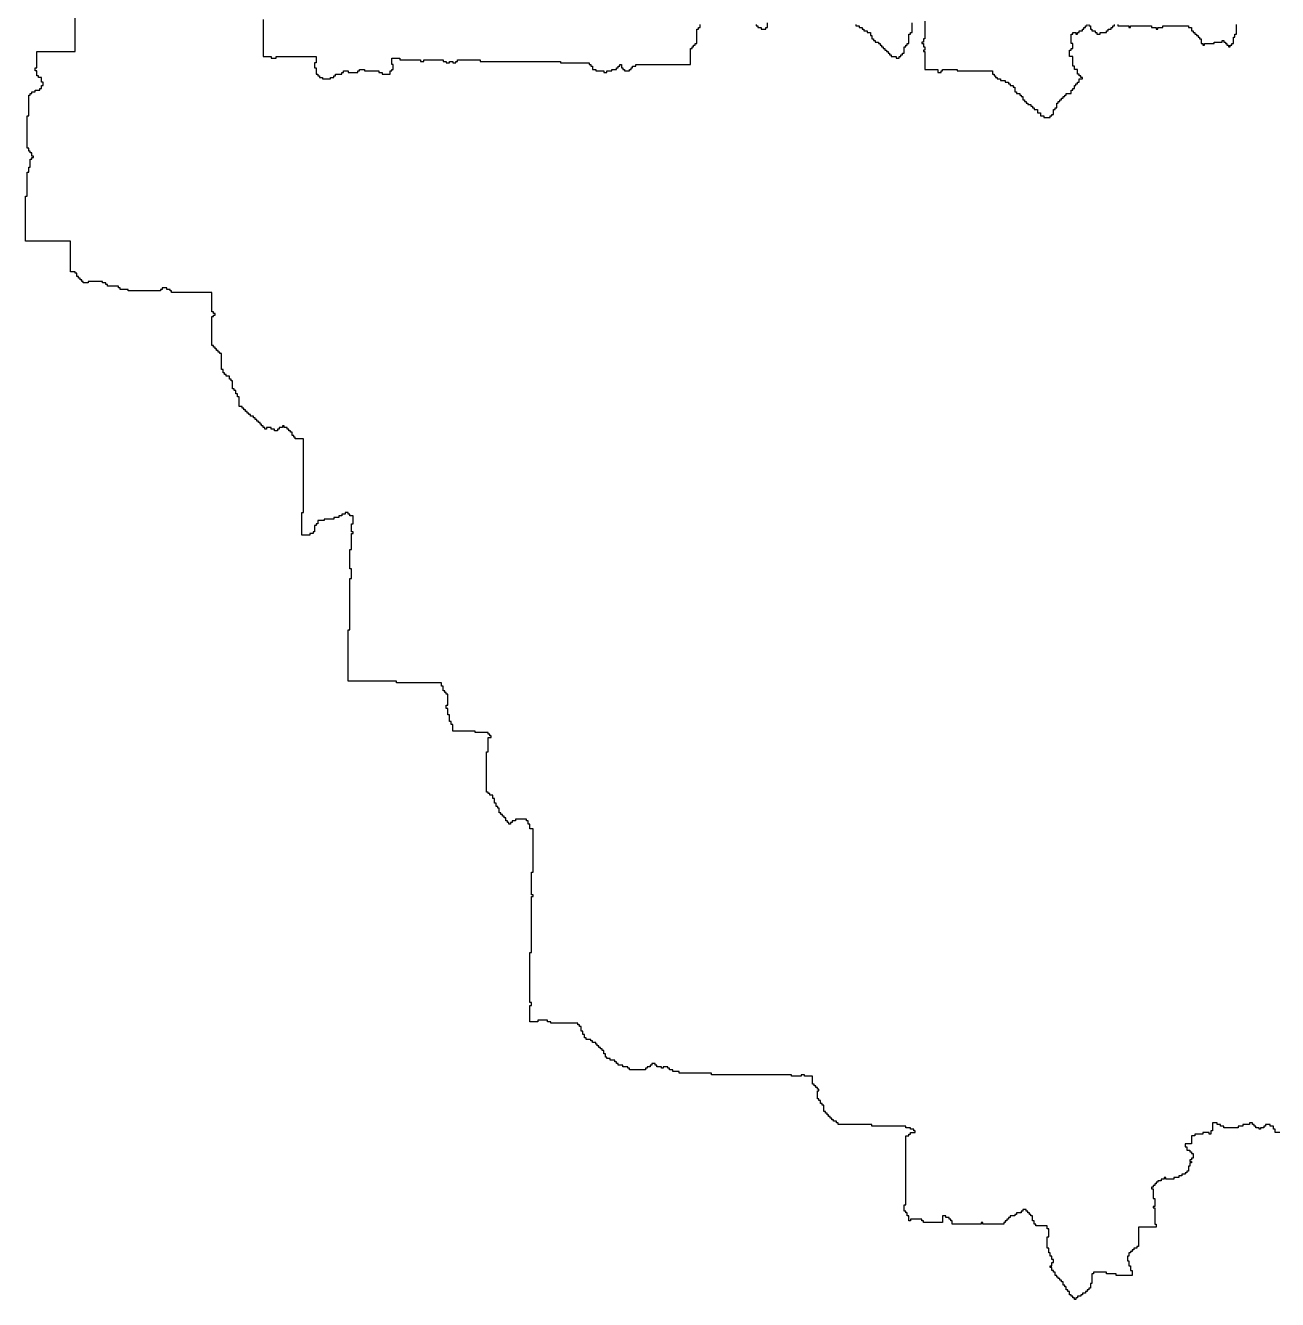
# Model space of a CAD drawing. Header units: inches. Extents: x -98695 to 376223, y 1122520 to 1501782.
# Drawn here: x -98695 to -74650, y 1352946 to 1377417 of the extents above; entities that cross this region are included whole.
import ezdxf

# ---------------------------------------------------------------- set-up
doc = ezdxf.new("R2010")
doc.units = ezdxf.units.IN
doc.header["$MEASUREMENT"] = 0
doc.layers.add('subs1', color=7, linetype='Continuous', true_color=0xc8dcf7)

msp = doc.modelspace()

# ---------------------------------------------------------------- linework, layer by layer
at = {"layer": 'subs1'}
for points in [[(-74603, 1356154, 0), (-74696, 1356154, 0), (-74696, 1356215, 0), (-74727, 1356215, 0), (-74727, 1356277, 0), (-74789, 1356277, 0), (-74789, 1356308, 0), (-74881, 1356308, 0), (-74881, 1356277, 0), (-74912, 1356277, 0), (-74912, 1356246, 0), (-74974, 1356246, 0), (-74974, 1356215, 0), (-75004, 1356215, 0), (-75004, 1356246, 0), (-75066, 1356246, 0), (-75066, 1356277, 0), (-75097, 1356277, 0), (-75097, 1356308, 0), (-75128, 1356308, 0), (-75128, 1356339, 0), (-75190, 1356339, 0), (-75190, 1356308, 0), (-75313, 1356308, 0), (-75313, 1356277, 0), (-75405, 1356277, 0), (-75405, 1356246, 0), (-75683, 1356246, 0), (-75683, 1356277, 0), (-75745, 1356277, 0), (-75745, 1356308, 0), (-75806, 1356308, 0), (-75806, 1356339, 0), (-75899, 1356339, 0), (-75899, 1356184, 0), (-75930, 1356184, 0), (-75930, 1356123, 0), (-75961, 1356123, 0), (-75961, 1356154, 0), (-76084, 1356154, 0), (-76084, 1356123, 0), (-76238, 1356123, 0), (-76238, 1356092, 0), (-76300, 1356092, 0), (-76300, 1355938, 0), (-76423, 1355938, 0), (-76423, 1355876, 0), (-76393, 1355876, 0), (-76393, 1355814, 0), (-76331, 1355814, 0), (-76331, 1355783, 0), (-76300, 1355783, 0), (-76300, 1355753, 0), (-76269, 1355753, 0), (-76269, 1355660, 0), (-76300, 1355660, 0), (-76300, 1355629, 0), (-76331, 1355629, 0), (-76331, 1355598, 0), (-76300, 1355598, 0), (-76300, 1355568, 0), (-76331, 1355568, 0), (-76331, 1355506, 0), (-76362, 1355506, 0), (-76362, 1355413, 0), (-76393, 1355413, 0), (-76393, 1355382, 0), (-76423, 1355382, 0), (-76423, 1355352, 0), (-76485, 1355352, 0), (-76485, 1355321, 0), (-76547, 1355321, 0), (-76547, 1355290, 0), (-76639, 1355290, 0), (-76639, 1355259, 0), (-76794, 1355259, 0), (-76794, 1355290, 0), (-76824, 1355290, 0), (-76824, 1355259, 0), (-76886, 1355259, 0), (-76886, 1355228, 0), (-76948, 1355228, 0), (-76948, 1355197, 0), (-76979, 1355197, 0), (-76979, 1355167, 0), (-77009, 1355167, 0), (-77009, 1355136, 0), (-77040, 1355136, 0), (-77040, 1355105, 0), (-77071, 1355105, 0), (-77071, 1355074, 0), (-77040, 1355074, 0), (-77040, 1354889, 0), (-77009, 1354889, 0), (-77009, 1354735, 0), (-77040, 1354735, 0), (-77040, 1354704, 0), (-77009, 1354704, 0), (-77009, 1354395, 0), (-76979, 1354395, 0), (-76979, 1354334, 0), (-77318, 1354334, 0), (-77318, 1353963, 0), (-77349, 1353963, 0), (-77349, 1353933, 0), (-77411, 1353933, 0), (-77411, 1353902, 0), (-77441, 1353902, 0), (-77441, 1353871, 0), (-77472, 1353871, 0), (-77472, 1353840, 0), (-77503, 1353840, 0), (-77503, 1353778, 0), (-77534, 1353778, 0), (-77534, 1353686, 0), (-77503, 1353686, 0), (-77503, 1353593, 0), (-77472, 1353593, 0), (-77472, 1353501, 0), (-77441, 1353501, 0), (-77441, 1353408, 0), (-77750, 1353408, 0), (-77750, 1353439, 0), (-77935, 1353439, 0), (-77935, 1353470, 0), (-78182, 1353470, 0), (-78182, 1353439, 0), (-78213, 1353439, 0), (-78213, 1353254, 0), (-78243, 1353254, 0), (-78243, 1353161, 0), (-78274, 1353161, 0), (-78274, 1353131, 0), (-78305, 1353131, 0), (-78305, 1353100, 0), (-78336, 1353100, 0), (-78336, 1353069, 0), (-78398, 1353069, 0), (-78398, 1353038, 0), (-78428, 1353038, 0), (-78428, 1353007, 0), (-78490, 1353007, 0), (-78490, 1352976, 0), (-78521, 1352976, 0), (-78521, 1352946, 0), (-78552, 1352946, 0), (-78552, 1352976, 0), (-78583, 1352976, 0), (-78583, 1353007, 0), (-78614, 1353007, 0), (-78614, 1353038, 0), (-78644, 1353038, 0), (-78644, 1353100, 0), (-78675, 1353100, 0), (-78675, 1353131, 0), (-78706, 1353131, 0), (-78706, 1353192, 0), (-78737, 1353192, 0), (-78737, 1353223, 0), (-78768, 1353223, 0), (-78768, 1353285, 0), (-78799, 1353285, 0), (-78799, 1353316, 0), (-78829, 1353316, 0), (-78829, 1353347, 0), (-78860, 1353347, 0), (-78860, 1353377, 0), (-78891, 1353377, 0), (-78891, 1353408, 0), (-78922, 1353408, 0), (-78922, 1353470, 0), (-78953, 1353470, 0), (-78953, 1353501, 0), (-78984, 1353501, 0), (-78984, 1353562, 0), (-79015, 1353562, 0), (-79015, 1353593, 0), (-78984, 1353593, 0), (-78984, 1353655, 0), (-78953, 1353655, 0), (-78953, 1353717, 0), (-78984, 1353717, 0), (-78984, 1353778, 0), (-79015, 1353778, 0), (-79015, 1353840, 0), (-79045, 1353840, 0), (-79045, 1353933, 0), (-79076, 1353933, 0), (-79076, 1354149, 0), (-79045, 1354149, 0), (-79045, 1354303, 0), (-79076, 1354303, 0), (-79076, 1354364, 0), (-79292, 1354364, 0), (-79292, 1354395, 0), (-79323, 1354395, 0), (-79323, 1354457, 0), (-79354, 1354457, 0), (-79354, 1354550, 0), (-79385, 1354550, 0), (-79385, 1354580, 0), (-79416, 1354580, 0), (-79416, 1354611, 0), (-79446, 1354611, 0), (-79446, 1354642, 0), (-79477, 1354642, 0), (-79477, 1354673, 0), (-79539, 1354673, 0), (-79539, 1354642, 0), (-79570, 1354642, 0), (-79570, 1354611, 0), (-79662, 1354611, 0), (-79662, 1354580, 0), (-79693, 1354580, 0), (-79693, 1354550, 0), (-79786, 1354550, 0), (-79786, 1354519, 0), (-79817, 1354519, 0), (-79817, 1354488, 0), (-79847, 1354488, 0), (-79847, 1354457, 0), (-79878, 1354457, 0), (-79878, 1354426, 0), (-79909, 1354426, 0), (-79909, 1354395, 0), (-80310, 1354395, 0), (-80310, 1354426, 0), (-80341, 1354426, 0), (-80341, 1354395, 0), (-80896, 1354395, 0), (-80896, 1354457, 0), (-80927, 1354457, 0), (-80927, 1354488, 0), (-80958, 1354488, 0), (-80958, 1354519, 0), (-81020, 1354519, 0), (-81020, 1354550, 0), (-81081, 1354550, 0), (-81081, 1354426, 0), (-81451, 1354426, 0), (-81451, 1354457, 0), (-81482, 1354457, 0), (-81482, 1354488, 0), (-81698, 1354488, 0), (-81698, 1354457, 0), (-81729, 1354457, 0), (-81729, 1354550, 0), (-81760, 1354550, 0), (-81760, 1354611, 0), (-81791, 1354611, 0), (-81791, 1354642, 0), (-81822, 1354642, 0), (-81822, 1354765, 0), (-81791, 1354765, 0), (-81791, 1356092, 0), (-81729, 1356092, 0), (-81729, 1356123, 0), (-81698, 1356123, 0), (-81698, 1356154, 0), (-81606, 1356154, 0), (-81606, 1356184, 0), (-81637, 1356184, 0), (-81637, 1356215, 0), (-81698, 1356215, 0), (-81698, 1356246, 0), (-81791, 1356246, 0), (-81791, 1356277, 0), (-82439, 1356277, 0), (-82439, 1356308, 0), (-83086, 1356308, 0), (-83086, 1356339, 0), (-83117, 1356339, 0), (-83117, 1356370, 0), (-83179, 1356370, 0), (-83179, 1356400, 0), (-83210, 1356400, 0), (-83210, 1356431, 0), (-83241, 1356431, 0), (-83241, 1356462, 0), (-83271, 1356462, 0), (-83271, 1356493, 0), (-83302, 1356493, 0), (-83302, 1356524, 0), (-83333, 1356524, 0), (-83333, 1356555, 0), (-83364, 1356555, 0), (-83364, 1356678, 0), (-83395, 1356678, 0), (-83395, 1356709, 0), (-83426, 1356709, 0), (-83426, 1356771, 0), (-83456, 1356771, 0), (-83456, 1356801, 0), (-83487, 1356801, 0), (-83487, 1356956, 0), (-83456, 1356956, 0), (-83456, 1356986, 0), (-83487, 1356986, 0), (-83487, 1357017, 0), (-83518, 1357017, 0), (-83518, 1357048, 0), (-83549, 1357048, 0), (-83549, 1357079, 0), (-83580, 1357079, 0), (-83580, 1357233, 0), (-83734, 1357233, 0), (-83734, 1357264, 0), (-83796, 1357264, 0), (-83796, 1357233, 0), (-83981, 1357233, 0), (-83981, 1357264, 0), (-85523, 1357264, 0), (-85523, 1357295, 0), (-86140, 1357295, 0), (-86140, 1357326, 0), (-86264, 1357326, 0), (-86264, 1357357, 0), (-86325, 1357357, 0), (-86325, 1357387, 0), (-86356, 1357387, 0), (-86356, 1357418, 0), (-86449, 1357418, 0), (-86449, 1357387, 0), (-86479, 1357387, 0), (-86479, 1357418, 0), (-86572, 1357418, 0), (-86572, 1357449, 0), (-86603, 1357449, 0), (-86603, 1357480, 0), (-86665, 1357480, 0), (-86665, 1357449, 0), (-86695, 1357449, 0), (-86695, 1357418, 0), (-86757, 1357418, 0), (-86757, 1357387, 0), (-86788, 1357387, 0), (-86788, 1357357, 0), (-87096, 1357357, 0), (-87096, 1357387, 0), (-87127, 1357387, 0), (-87127, 1357418, 0), (-87220, 1357418, 0), (-87220, 1357449, 0), (-87312, 1357449, 0), (-87312, 1357480, 0), (-87343, 1357480, 0), (-87343, 1357511, 0), (-87374, 1357511, 0), (-87374, 1357542, 0), (-87467, 1357542, 0), (-87467, 1357573, 0), (-87528, 1357573, 0), (-87528, 1357603, 0), (-87559, 1357603, 0), (-87559, 1357665, 0), (-87590, 1357665, 0), (-87590, 1357727, 0), (-87621, 1357727, 0), (-87621, 1357758, 0), (-87652, 1357758, 0), (-87652, 1357788, 0), (-87683, 1357788, 0), (-87683, 1357819, 0), (-87713, 1357819, 0), (-87713, 1357850, 0), (-87744, 1357850, 0), (-87744, 1357881, 0), (-87806, 1357881, 0), (-87806, 1357912, 0), (-87837, 1357912, 0), (-87837, 1357943, 0), (-87929, 1357943, 0), (-87929, 1357974, 0), (-87960, 1357974, 0), (-87960, 1358035, 0), (-87991, 1358035, 0), (-87991, 1358097, 0), (-88022, 1358097, 0), (-88022, 1358189, 0), (-88053, 1358189, 0), (-88053, 1358220, 0), (-88084, 1358220, 0), (-88084, 1358251, 0), (-88608, 1358251, 0), (-88608, 1358282, 0), (-88670, 1358282, 0), (-88670, 1358313, 0), (-88855, 1358313, 0), (-88855, 1358282, 0), (-89009, 1358282, 0), (-89009, 1358591, 0), (-88978, 1358591, 0), (-88978, 1358652, 0), (-89009, 1358652, 0), (-89009, 1359608, 0), (-88978, 1359608, 0), (-88978, 1360688, 0), (-88947, 1360688, 0), (-88947, 1360719, 0), (-88978, 1360719, 0), (-88978, 1361151, 0), (-88947, 1361151, 0), (-88947, 1361984, 0), (-89009, 1361984, 0), (-89009, 1362076, 0), (-89040, 1362076, 0), (-89040, 1362138, 0), (-89071, 1362138, 0), (-89071, 1362169, 0), (-89287, 1362169, 0), (-89287, 1362138, 0), (-89348, 1362138, 0), (-89348, 1362107, 0), (-89379, 1362107, 0), (-89379, 1362076, 0), (-89410, 1362076, 0), (-89410, 1362107, 0), (-89441, 1362107, 0), (-89441, 1362138, 0), (-89472, 1362138, 0), (-89472, 1362200, 0), (-89502, 1362200, 0), (-89502, 1362230, 0), (-89533, 1362230, 0), (-89533, 1362261, 0), (-89564, 1362261, 0), (-89564, 1362292, 0), (-89595, 1362292, 0), (-89595, 1362385, 0), (-89626, 1362385, 0), (-89626, 1362416, 0), (-89657, 1362416, 0), (-89657, 1362477, 0), (-89688, 1362477, 0), (-89688, 1362570, 0), (-89718, 1362570, 0), (-89718, 1362631, 0), (-89780, 1362631, 0), (-89780, 1362662, 0), (-89811, 1362662, 0), (-89811, 1362693, 0), (-89842, 1362693, 0), (-89842, 1363464, 0), (-89811, 1363464, 0), (-89811, 1363742, 0), (-89749, 1363742, 0), (-89749, 1363773, 0), (-89780, 1363773, 0), (-89780, 1363804, 0), (-89811, 1363804, 0), (-89811, 1363834, 0), (-90058, 1363834, 0), (-90058, 1363865, 0), (-90490, 1363865, 0), (-90490, 1363989, 0), (-90520, 1363989, 0), (-90520, 1364050, 0), (-90551, 1364050, 0), (-90551, 1364174, 0), (-90582, 1364174, 0), (-90582, 1364297, 0), (-90613, 1364297, 0), (-90613, 1364359, 0), (-90582, 1364359, 0), (-90582, 1364575, 0), (-90613, 1364575, 0), (-90613, 1364606, 0), (-90644, 1364606, 0), (-90644, 1364636, 0), (-90675, 1364636, 0), (-90675, 1364729, 0), (-90705, 1364729, 0), (-90705, 1364791, 0), (-91569, 1364791, 0), (-91569, 1364822, 0), (-92495, 1364822, 0), (-92495, 1365809, 0), (-92464, 1365809, 0), (-92464, 1366796, 0), (-92433, 1366796, 0), (-92433, 1366981, 0), (-92464, 1366981, 0), (-92464, 1367351, 0), (-92433, 1367351, 0), (-92433, 1367659, 0), (-92402, 1367659, 0), (-92402, 1367690, 0), (-92433, 1367690, 0), (-92433, 1367845, 0), (-92402, 1367845, 0), (-92402, 1367999, 0), (-92464, 1367999, 0), (-92464, 1368030, 0), (-92495, 1368030, 0), (-92495, 1368060, 0), (-92556, 1368060, 0), (-92556, 1368030, 0), (-92618, 1368030, 0), (-92618, 1367999, 0), (-92680, 1367999, 0), (-92680, 1367968, 0), (-92772, 1367968, 0), (-92772, 1367937, 0), (-92957, 1367937, 0), (-92957, 1367906, 0), (-93081, 1367906, 0), (-93081, 1367845, 0), (-93112, 1367845, 0), (-93112, 1367814, 0), (-93142, 1367814, 0), (-93142, 1367690, 0), (-93173, 1367690, 0), (-93173, 1367659, 0), (-93235, 1367659, 0), (-93235, 1367629, 0), (-93389, 1367629, 0), (-93389, 1368060, 0), (-93358, 1368060, 0), (-93358, 1369479, 0), (-93513, 1369479, 0), (-93513, 1369510, 0), (-93543, 1369510, 0), (-93543, 1369541, 0), (-93574, 1369541, 0), (-93574, 1369603, 0), (-93605, 1369603, 0), (-93605, 1369634, 0), (-93636, 1369634, 0), (-93636, 1369665, 0), (-93667, 1369665, 0), (-93667, 1369695, 0), (-93728, 1369695, 0), (-93728, 1369726, 0), (-93759, 1369726, 0), (-93759, 1369695, 0), (-93821, 1369695, 0), (-93821, 1369665, 0), (-93852, 1369665, 0), (-93852, 1369634, 0), (-93914, 1369634, 0), (-93914, 1369665, 0), (-93975, 1369665, 0), (-93975, 1369695, 0), (-94068, 1369695, 0), (-94068, 1369665, 0), (-94099, 1369665, 0), (-94099, 1369695, 0), (-94129, 1369695, 0), (-94129, 1369726, 0), (-94160, 1369726, 0), (-94160, 1369757, 0), (-94191, 1369757, 0), (-94191, 1369788, 0), (-94222, 1369788, 0), (-94222, 1369819, 0), (-94253, 1369819, 0), (-94253, 1369850, 0), (-94284, 1369850, 0), (-94284, 1369880, 0), (-94315, 1369880, 0), (-94315, 1369911, 0), (-94376, 1369911, 0), (-94376, 1369942, 0), (-94407, 1369942, 0), (-94407, 1369973, 0), (-94438, 1369973, 0), (-94438, 1370004, 0), (-94469, 1370004, 0), (-94469, 1370035, 0), (-94500, 1370035, 0), (-94500, 1370066, 0), (-94531, 1370066, 0), (-94531, 1370096, 0), (-94592, 1370096, 0), (-94592, 1370281, 0), (-94623, 1370281, 0), (-94623, 1370343, 0), (-94654, 1370343, 0), (-94654, 1370405, 0), (-94685, 1370405, 0), (-94685, 1370436, 0), (-94716, 1370436, 0), (-94716, 1370590, 0), (-94746, 1370590, 0), (-94746, 1370621, 0), (-94777, 1370621, 0), (-94777, 1370682, 0), (-94839, 1370682, 0), (-94839, 1370713, 0), (-94870, 1370713, 0), (-94870, 1370744, 0), (-94901, 1370744, 0), (-94901, 1370806, 0), (-94932, 1370806, 0), (-94932, 1371114, 0), (-94962, 1371114, 0), (-94962, 1371145, 0), (-94993, 1371145, 0), (-94993, 1371176, 0), (-95024, 1371176, 0), (-95024, 1371207, 0), (-95055, 1371207, 0), (-95055, 1371238, 0), (-95086, 1371238, 0), (-95086, 1371269, 0), (-95117, 1371269, 0), (-95117, 1371824, 0), (-95086, 1371824, 0), (-95086, 1371855, 0), (-95055, 1371855, 0), (-95055, 1371885, 0), (-95086, 1371885, 0), (-95086, 1371916, 0), (-95117, 1371916, 0), (-95117, 1372286, 0), (-95888, 1372286, 0), (-95888, 1372317, 0), (-95919, 1372317, 0), (-95919, 1372348, 0), (-95980, 1372348, 0), (-95980, 1372379, 0), (-96073, 1372379, 0), (-96073, 1372348, 0), (-96104, 1372348, 0), (-96104, 1372317, 0), (-96721, 1372317, 0), (-96721, 1372348, 0), (-96875, 1372348, 0), (-96875, 1372379, 0), (-96906, 1372379, 0), (-96906, 1372410, 0), (-97122, 1372410, 0), (-97122, 1372441, 0), (-97152, 1372441, 0), (-97152, 1372472, 0), (-97214, 1372472, 0), (-97214, 1372502, 0), (-97492, 1372502, 0), (-97492, 1372472, 0), (-97584, 1372472, 0), (-97584, 1372502, 0), (-97615, 1372502, 0), (-97615, 1372533, 0), (-97646, 1372533, 0), (-97646, 1372564, 0), (-97677, 1372564, 0), (-97677, 1372595, 0), (-97708, 1372595, 0), (-97708, 1372657, 0), (-97739, 1372657, 0), (-97739, 1372688, 0), (-97831, 1372688, 0), (-97831, 1373274, 0), (-98695, 1373274, 0), (-98695, 1374137, 0), (-98664, 1374137, 0), (-98664, 1374600, 0), (-98633, 1374600, 0), (-98633, 1374693, 0), (-98602, 1374693, 0), (-98602, 1374847, 0), (-98571, 1374847, 0), (-98571, 1374878, 0), (-98541, 1374878, 0), (-98541, 1374908, 0), (-98571, 1374908, 0), (-98571, 1374970, 0), (-98602, 1374970, 0), (-98602, 1375001, 0), (-98633, 1375001, 0), (-98633, 1375063, 0), (-98664, 1375063, 0), (-98664, 1375680, 0), (-98633, 1375680, 0), (-98633, 1376081, 0), (-98602, 1376081, 0), (-98602, 1376112, 0), (-98571, 1376112, 0), (-98571, 1376142, 0), (-98510, 1376142, 0), (-98510, 1376173, 0), (-98417, 1376173, 0), (-98417, 1376204, 0), (-98386, 1376204, 0), (-98386, 1376266, 0), (-98356, 1376266, 0), (-98356, 1376327, 0), (-98386, 1376327, 0), (-98386, 1376420, 0), (-98448, 1376420, 0), (-98448, 1376451, 0), (-98479, 1376451, 0), (-98479, 1376543, 0), (-98510, 1376543, 0), (-98510, 1376605, 0), (-98479, 1376605, 0), (-98479, 1376914, 0), (-97739, 1376914, 0), (-97739, 1377746, 0)], [(-94129, 1377530, 0), (-94129, 1376821, 0), (-93975, 1376821, 0), (-93975, 1376790, 0), (-93883, 1376790, 0), (-93883, 1376821, 0), (-93112, 1376821, 0), (-93112, 1376698, 0), (-93142, 1376698, 0), (-93142, 1376605, 0), (-93112, 1376605, 0), (-93112, 1376482, 0), (-93081, 1376482, 0), (-93081, 1376451, 0), (-93050, 1376451, 0), (-93050, 1376420, 0), (-92988, 1376420, 0), (-92988, 1376389, 0), (-92834, 1376389, 0), (-92834, 1376420, 0), (-92772, 1376420, 0), (-92772, 1376451, 0), (-92741, 1376451, 0), (-92741, 1376482, 0), (-92618, 1376482, 0), (-92618, 1376513, 0), (-92587, 1376513, 0), (-92587, 1376543, 0), (-92495, 1376543, 0), (-92495, 1376513, 0), (-92310, 1376513, 0), (-92310, 1376543, 0), (-92279, 1376543, 0), (-92279, 1376574, 0), (-92186, 1376574, 0), (-92186, 1376543, 0), (-91909, 1376543, 0), (-91909, 1376513, 0), (-91847, 1376513, 0), (-91847, 1376482, 0), (-91693, 1376482, 0), (-91693, 1376543, 0), (-91662, 1376543, 0), (-91662, 1376574, 0), (-91631, 1376574, 0), (-91631, 1376667, 0), (-91662, 1376667, 0), (-91662, 1376790, 0), (-91508, 1376790, 0), (-91508, 1376759, 0), (-91107, 1376759, 0), (-91107, 1376728, 0), (-91045, 1376728, 0), (-91045, 1376759, 0), (-90675, 1376759, 0), (-90675, 1376728, 0), (-90613, 1376728, 0), (-90613, 1376698, 0), (-90551, 1376698, 0), (-90551, 1376728, 0), (-90490, 1376728, 0), (-90490, 1376698, 0), (-90428, 1376698, 0), (-90428, 1376728, 0), (-90397, 1376728, 0), (-90397, 1376759, 0), (-89965, 1376759, 0), (-89965, 1376728, 0), (-88423, 1376728, 0), (-88423, 1376698, 0), (-87868, 1376698, 0), (-87868, 1376667, 0), (-87837, 1376667, 0), (-87837, 1376636, 0), (-87806, 1376636, 0), (-87806, 1376574, 0), (-87744, 1376574, 0), (-87744, 1376543, 0), (-87590, 1376543, 0), (-87590, 1376513, 0), (-87528, 1376513, 0), (-87528, 1376543, 0), (-87436, 1376543, 0), (-87436, 1376574, 0), (-87343, 1376574, 0), (-87343, 1376605, 0), (-87312, 1376605, 0), (-87312, 1376636, 0), (-87281, 1376636, 0), (-87281, 1376667, 0), (-87251, 1376667, 0), (-87251, 1376605, 0), (-87220, 1376605, 0), (-87220, 1376574, 0), (-87189, 1376574, 0), (-87189, 1376543, 0), (-87096, 1376543, 0), (-87096, 1376574, 0), (-87066, 1376574, 0), (-87066, 1376605, 0), (-87035, 1376605, 0), (-87035, 1376636, 0), (-86973, 1376636, 0), (-86973, 1376667, 0), (-85924, 1376667, 0), (-85924, 1376975, 0), (-85893, 1376975, 0), (-85893, 1377006, 0), (-85863, 1377006, 0), (-85863, 1377037, 0), (-85832, 1377037, 0), (-85832, 1377068, 0), (-85801, 1377068, 0), (-85801, 1377345, 0), (-85770, 1377345, 0), (-85770, 1377376, 0), (-85739, 1377376, 0), (-85739, 1377438, 0)], [(-81421, 1377500, 0), (-81421, 1377160, 0), (-81451, 1377160, 0), (-81451, 1377099, 0), (-81482, 1377099, 0), (-81482, 1377068, 0), (-81451, 1377068, 0), (-81451, 1377006, 0), (-81421, 1377006, 0), (-81421, 1376944, 0), (-81451, 1376944, 0), (-81451, 1376914, 0), (-81421, 1376914, 0), (-81421, 1376574, 0), (-81174, 1376574, 0), (-81174, 1376513, 0), (-81112, 1376513, 0), (-81112, 1376543, 0), (-81081, 1376543, 0), (-81081, 1376574, 0), (-80804, 1376574, 0), (-80804, 1376543, 0), (-80125, 1376543, 0), (-80125, 1376482, 0), (-80094, 1376482, 0), (-80094, 1376451, 0), (-80063, 1376451, 0), (-80063, 1376420, 0), (-80032, 1376420, 0), (-80032, 1376389, 0), (-79971, 1376389, 0), (-79971, 1376358, 0), (-79878, 1376358, 0), (-79878, 1376327, 0), (-79817, 1376327, 0), (-79817, 1376297, 0), (-79786, 1376297, 0), (-79786, 1376266, 0), (-79724, 1376266, 0), (-79724, 1376235, 0), (-79693, 1376235, 0), (-79693, 1376142, 0), (-79662, 1376142, 0), (-79662, 1376112, 0), (-79601, 1376112, 0), (-79601, 1376081, 0), (-79570, 1376081, 0), (-79570, 1376050, 0), (-79539, 1376050, 0), (-79539, 1375988, 0), (-79508, 1375988, 0), (-79508, 1375957, 0), (-79477, 1375957, 0), (-79477, 1375926, 0), (-79446, 1375926, 0), (-79446, 1375896, 0), (-79385, 1375896, 0), (-79385, 1375865, 0), (-79354, 1375865, 0), (-79354, 1375834, 0), (-79323, 1375834, 0), (-79323, 1375803, 0), (-79261, 1375803, 0), (-79261, 1375741, 0), (-79200, 1375741, 0), (-79200, 1375680, 0), (-79138, 1375680, 0), (-79138, 1375649, 0), (-79015, 1375649, 0), (-79015, 1375680, 0), (-78984, 1375680, 0), (-78984, 1375710, 0), (-78953, 1375710, 0), (-78953, 1375803, 0), (-78922, 1375803, 0), (-78922, 1375834, 0), (-78891, 1375834, 0), (-78891, 1375926, 0), (-78860, 1375926, 0), (-78860, 1375957, 0), (-78829, 1375957, 0), (-78829, 1375988, 0), (-78799, 1375988, 0), (-78799, 1376019, 0), (-78768, 1376019, 0), (-78768, 1376050, 0), (-78737, 1376050, 0), (-78737, 1376081, 0), (-78706, 1376081, 0), (-78706, 1376112, 0), (-78614, 1376112, 0), (-78614, 1376173, 0), (-78583, 1376173, 0), (-78583, 1376204, 0), (-78552, 1376204, 0), (-78552, 1376266, 0), (-78521, 1376266, 0), (-78521, 1376297, 0), (-78490, 1376297, 0), (-78490, 1376327, 0), (-78459, 1376327, 0), (-78459, 1376389, 0), (-78398, 1376389, 0), (-78398, 1376420, 0), (-78428, 1376420, 0), (-78428, 1376451, 0), (-78459, 1376451, 0), (-78459, 1376482, 0), (-78490, 1376482, 0), (-78490, 1376574, 0), (-78552, 1376574, 0), (-78552, 1376636, 0), (-78583, 1376636, 0), (-78583, 1376821, 0), (-78644, 1376821, 0), (-78644, 1376944, 0), (-78614, 1376944, 0), (-78614, 1376975, 0), (-78583, 1376975, 0), (-78583, 1377068, 0), (-78614, 1377068, 0), (-78614, 1377253, 0), (-78583, 1377253, 0), (-78583, 1377284, 0), (-78521, 1377284, 0), (-78521, 1377253, 0), (-78490, 1377253, 0), (-78490, 1377284, 0), (-78459, 1377284, 0), (-78459, 1377315, 0), (-78398, 1377315, 0), (-78398, 1377345, 0), (-78367, 1377345, 0), (-78367, 1377376, 0), (-78336, 1377376, 0), (-78336, 1377407, 0), (-78305, 1377407, 0), (-78305, 1377438, 0)], [(-84660, 1377438, 0), (-84660, 1377407, 0), (-84629, 1377407, 0), (-84629, 1377376, 0), (-84567, 1377376, 0), (-84567, 1377345, 0), (-84474, 1377345, 0), (-84474, 1377376, 0), (-84444, 1377376, 0), (-84444, 1377469, 0)], [(-82747, 1377438, 0), (-82747, 1377407, 0), (-82685, 1377407, 0), (-82685, 1377376, 0), (-82624, 1377376, 0), (-82624, 1377345, 0), (-82593, 1377345, 0), (-82593, 1377315, 0), (-82531, 1377315, 0), (-82531, 1377284, 0), (-82469, 1377284, 0), (-82469, 1377222, 0), (-82439, 1377222, 0), (-82439, 1377160, 0), (-82408, 1377160, 0), (-82408, 1377129, 0), (-82377, 1377129, 0), (-82377, 1377099, 0), (-82315, 1377099, 0), (-82315, 1377068, 0), (-82284, 1377068, 0), (-82284, 1377037, 0), (-82253, 1377037, 0), (-82253, 1377006, 0), (-82223, 1377006, 0), (-82223, 1376975, 0), (-82192, 1376975, 0), (-82192, 1376944, 0), (-82161, 1376944, 0), (-82161, 1376914, 0), (-82130, 1376914, 0), (-82130, 1376883, 0), (-82099, 1376883, 0), (-82099, 1376852, 0), (-82068, 1376852, 0), (-82068, 1376821, 0), (-81976, 1376821, 0), (-81976, 1376790, 0), (-81914, 1376790, 0), (-81914, 1376821, 0), (-81883, 1376821, 0), (-81883, 1376852, 0), (-81852, 1376852, 0), (-81852, 1376883, 0), (-81822, 1376883, 0), (-81822, 1377006, 0), (-81791, 1377006, 0), (-81791, 1377037, 0), (-81760, 1377037, 0), (-81760, 1377068, 0), (-81729, 1377068, 0), (-81729, 1377253, 0), (-81698, 1377253, 0), (-81698, 1377284, 0), (-81667, 1377284, 0), (-81667, 1377469, 0)], [(-78274, 1377438, 0), (-78274, 1377407, 0), (-78243, 1377407, 0), (-78243, 1377345, 0), (-78213, 1377345, 0), (-78213, 1377315, 0), (-78151, 1377315, 0), (-78151, 1377284, 0), (-78120, 1377284, 0), (-78120, 1377253, 0), (-78058, 1377253, 0), (-78058, 1377284, 0), (-77935, 1377284, 0), (-77935, 1377315, 0), (-77904, 1377315, 0), (-77904, 1377345, 0), (-77842, 1377345, 0), (-77842, 1377376, 0), (-77812, 1377376, 0), (-77812, 1377407, 0), (-77781, 1377407, 0), (-77781, 1377438, 0)], [(-77719, 1377438, 0), (-77719, 1377407, 0), (-77503, 1377407, 0), (-77503, 1377376, 0), (-77472, 1377376, 0), (-77472, 1377407, 0), (-77071, 1377407, 0), (-77071, 1377376, 0), (-76979, 1377376, 0), (-76979, 1377345, 0), (-76948, 1377345, 0), (-76948, 1377376, 0), (-76855, 1377376, 0), (-76855, 1377407, 0), (-76362, 1377407, 0), (-76362, 1377376, 0), (-76300, 1377376, 0), (-76300, 1377315, 0), (-76269, 1377315, 0), (-76269, 1377284, 0), (-76238, 1377284, 0), (-76238, 1377253, 0), (-76207, 1377253, 0), (-76207, 1377222, 0), (-76177, 1377222, 0), (-76177, 1377191, 0), (-76146, 1377191, 0), (-76146, 1377160, 0), (-76115, 1377160, 0), (-76115, 1377068, 0), (-76084, 1377068, 0), (-76084, 1377037, 0), (-76053, 1377037, 0), (-76053, 1377068, 0), (-75868, 1377068, 0), (-75868, 1377099, 0), (-75714, 1377099, 0), (-75714, 1377129, 0), (-75683, 1377129, 0), (-75683, 1377099, 0), (-75652, 1377099, 0), (-75652, 1377068, 0), (-75621, 1377068, 0), (-75621, 1377037, 0), (-75591, 1377037, 0), (-75591, 1377006, 0), (-75560, 1377006, 0), (-75560, 1377037, 0), (-75529, 1377037, 0), (-75529, 1377068, 0), (-75498, 1377068, 0), (-75498, 1377191, 0), (-75467, 1377191, 0), (-75467, 1377253, 0), (-75436, 1377253, 0), (-75436, 1377438, 0)]]:
    msp.add_polyline3d(points, dxfattribs=at)

doc.saveas('drawing.dxf')
